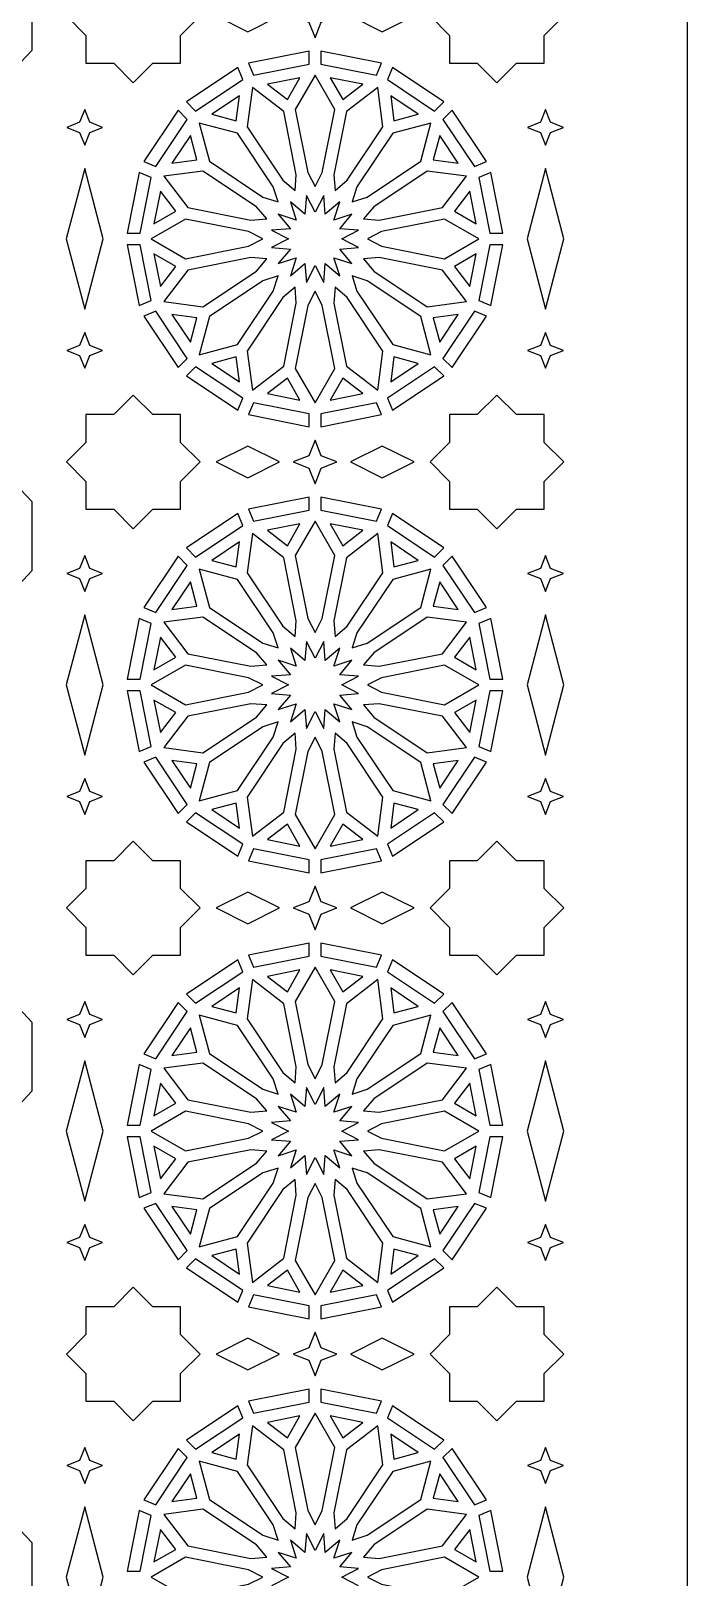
# Model space of a CAD drawing. Header units: millimetres. Extents: x 5 to 6335, y 27 to 2435.
# Drawn here: x 6158.6 to 6335.2, y 1734.9 to 2150.9 of the extents above; entities that cross this region are included whole.
import ezdxf

# ---------------------------------------------------------------- set-up
doc = ezdxf.new("R2010")
doc.units = ezdxf.units.MM
doc.layers.add('CUT', color=1, linetype='CONTINUOUS')

msp = doc.modelspace()

# ---------------------------------------------------------------- linework, layer by layer
at = {"layer": 'CUT'}
for points in [[(6335.16, 2434.99), (6335.16, 1034.84), (5285.01, 1034.84), (5285.01, 2434.99)], [(6191.442, 2142.198), (6198.892, 2142.198), (6198.892, 2149.648), (6204.159, 2154.915), (6198.892, 2160.182), (6198.892, 2167.632), (6191.442, 2167.632), (6186.175, 2172.899), (6180.908, 2167.632), (6173.458, 2167.632), (6173.458, 2160.182), (6168.191, 2154.915), (6173.458, 2149.648), (6173.458, 2142.198), (6180.908, 2142.198), (6186.175, 2136.931)], [(6289.262, 2142.198), (6296.712, 2142.198), (6296.712, 2149.648), (6301.979, 2154.915), (6296.712, 2160.182), (6296.712, 2167.632), (6289.262, 2167.632), (6283.995, 2172.899), (6278.728, 2167.632), (6271.278, 2167.632), (6271.278, 2160.182), (6266.011, 2154.915), (6271.278, 2149.648), (6271.278, 2142.198), (6278.728, 2142.198), (6283.995, 2136.931)], [(6159.01, 2164.136), (6154.134, 2169.282), (6154.367, 2160.633), (6145.718, 2160.866), (6151.999, 2154.915), (6145.718, 2148.964), (6154.367, 2149.197), (6154.134, 2140.548), (6159.01, 2145.694)], [(6208.453, 2154.915), (6216.995, 2150.644), (6225.537, 2154.915), (6216.995, 2159.186)], [(6236.747, 2153.253), (6240.961, 2154.915), (6236.747, 2156.577), (6235.085, 2160.791), (6233.423, 2156.577), (6229.209, 2154.915), (6233.423, 2153.253), (6235.085, 2149.039)], [(6244.633, 2154.915), (6253.175, 2150.644), (6261.717, 2154.915), (6253.175, 2159.186)], [(6233.51, 2145.446), (6217.203, 2142.201), (6218.536, 2138.986), (6233.51, 2141.964)], [(6252.967, 2142.201), (6236.66, 2145.446), (6236.66, 2141.964), (6251.634, 2138.986)], [(6202.931, 2129.298), (6215.625, 2137.78), (6214.293, 2140.996), (6200.469, 2131.759)], [(6231.023, 2138.258), (6222.251, 2136.513), (6227.632, 2132.384)], [(6237.036, 2112.801), (6240.412, 2129.766), (6235.085, 2138.992), (6229.758, 2129.766), (6233.134, 2112.801), (6235.085, 2108.991)], [(6247.919, 2136.513), (6239.147, 2138.258), (6242.538, 2132.384)], [(6269.701, 2131.759), (6255.877, 2140.996), (6254.545, 2137.78), (6267.239, 2129.298)], [(6230.043, 2112.187), (6226.669, 2129.152), (6218.217, 2135.636), (6216.827, 2125.075), (6226.437, 2110.692), (6229.698, 2107.92)], [(6243.733, 2110.692), (6253.343, 2125.075), (6251.953, 2135.636), (6243.501, 2129.152), (6240.127, 2112.187), (6240.472, 2107.92)], [(6174.473, 2123.552), (6177.931, 2124.915), (6174.473, 2126.278), (6173.11, 2129.736), (6171.747, 2126.278), (6168.289, 2124.915), (6171.747, 2123.552), (6173.11, 2120.094)], [(6214.746, 2133.405), (6207.309, 2128.435), (6213.861, 2126.679)], [(6255.424, 2133.405), (6256.309, 2126.679), (6262.861, 2128.435)], [(6298.423, 2123.552), (6301.881, 2124.915), (6298.423, 2126.278), (6297.06, 2129.736), (6295.697, 2126.278), (6292.239, 2124.915), (6295.697, 2123.552), (6297.06, 2120.094)], [(6192.22, 2114.375), (6200.702, 2127.069), (6198.241, 2129.531), (6189.004, 2115.707)], [(6223.818, 2108.943), (6214.208, 2123.325), (6203.918, 2126.082), (6206.675, 2115.792), (6221.057, 2106.182), (6225.132, 2104.868)], [(6249.113, 2106.182), (6263.495, 2115.792), (6266.252, 2126.082), (6255.962, 2123.325), (6246.352, 2108.943), (6245.038, 2104.868)], [(6281.166, 2115.707), (6271.929, 2129.531), (6269.468, 2127.069), (6277.95, 2114.375)], [(6201.565, 2122.691), (6196.595, 2115.254), (6203.321, 2116.139)], [(6268.605, 2122.691), (6266.849, 2116.139), (6273.575, 2115.254)], [(6173.11, 2076.011), (6178.057, 2094.915), (6173.11, 2113.819), (6168.163, 2094.915)], [(6219.308, 2103.563), (6204.925, 2113.173), (6194.364, 2111.783), (6200.848, 2103.331), (6217.813, 2099.957), (6222.08, 2100.302)], [(6252.357, 2099.957), (6269.322, 2103.331), (6275.806, 2111.783), (6265.245, 2113.173), (6250.862, 2103.563), (6248.09, 2100.302)], [(6297.06, 2076.011), (6302.007, 2094.915), (6297.06, 2113.819), (6292.113, 2094.915)], [(6188.036, 2096.49), (6191.014, 2111.464), (6187.799, 2112.797), (6184.554, 2096.49)], [(6285.616, 2096.49), (6282.371, 2112.797), (6279.156, 2111.464), (6282.134, 2096.49)], [(6193.487, 2107.749), (6191.742, 2098.977), (6197.616, 2102.368)], [(6235.085, 2087.748), (6237.416, 2083.198), (6237.828, 2088.293), (6241.723, 2084.982), (6240.154, 2089.846), (6245.018, 2088.277), (6241.707, 2092.172), (6246.802, 2092.584), (6242.252, 2094.915), (6246.802, 2097.246), (6241.707, 2097.658), (6245.018, 2101.553), (6240.154, 2099.984), (6241.723, 2104.848), (6237.828, 2101.537), (6237.416, 2106.632), (6235.085, 2102.082), (6232.754, 2106.632), (6232.342, 2101.537), (6228.447, 2104.848), (6230.016, 2099.984), (6225.152, 2101.553), (6228.463, 2097.658), (6223.368, 2097.246), (6227.918, 2094.915), (6223.368, 2092.584), (6228.463, 2092.172), (6225.152, 2088.277), (6230.016, 2089.846), (6228.447, 2084.982), (6232.342, 2088.293), (6232.754, 2083.198)], [(6276.683, 2107.749), (6272.554, 2102.368), (6278.428, 2098.977)], [(6217.199, 2096.866), (6200.234, 2100.242), (6191.008, 2094.915), (6200.234, 2089.588), (6217.199, 2092.964), (6221.009, 2094.915)], [(6252.971, 2092.964), (6269.936, 2089.588), (6279.162, 2094.915), (6269.936, 2100.242), (6252.971, 2096.866), (6249.161, 2094.915)], [(6191.014, 2078.366), (6188.036, 2093.34), (6184.554, 2093.34), (6187.799, 2077.033)], [(6282.371, 2077.033), (6285.616, 2093.34), (6282.134, 2093.34), (6279.156, 2078.366)], [(6193.487, 2082.081), (6197.616, 2087.462), (6191.742, 2090.853)], [(6222.08, 2089.528), (6217.813, 2089.873), (6200.848, 2086.499), (6194.364, 2078.047), (6204.925, 2076.657), (6219.308, 2086.267)], [(6250.862, 2086.267), (6265.245, 2076.657), (6275.806, 2078.047), (6269.322, 2086.499), (6252.357, 2089.873), (6248.09, 2089.528)], [(6278.428, 2090.853), (6272.554, 2087.462), (6276.683, 2082.081)], [(6221.057, 2083.648), (6206.675, 2074.038), (6203.918, 2063.748), (6214.208, 2066.505), (6223.818, 2080.887), (6225.132, 2084.962)], [(6246.352, 2080.887), (6255.962, 2066.505), (6266.252, 2063.748), (6263.495, 2074.038), (6249.113, 2083.648), (6245.038, 2084.962)], [(6226.437, 2079.138), (6216.827, 2064.755), (6218.217, 2054.194), (6226.669, 2060.678), (6230.043, 2077.643), (6229.698, 2081.91)], [(6233.134, 2077.029), (6229.758, 2060.064), (6235.085, 2050.838), (6240.412, 2060.064), (6237.036, 2077.029), (6235.085, 2080.839)], [(6240.127, 2077.643), (6243.501, 2060.678), (6251.953, 2054.194), (6253.343, 2064.755), (6243.733, 2079.138), (6240.472, 2081.91)], [(6200.702, 2062.761), (6192.22, 2075.455), (6189.004, 2074.123), (6198.241, 2060.299)], [(6201.565, 2067.139), (6203.321, 2073.691), (6196.595, 2074.576)], [(6273.575, 2074.576), (6266.849, 2073.691), (6268.605, 2067.139)], [(6277.95, 2075.455), (6269.468, 2062.761), (6271.929, 2060.299), (6281.166, 2074.123)], [(6174.473, 2063.552), (6177.931, 2064.915), (6174.473, 2066.278), (6173.11, 2069.736), (6171.747, 2066.278), (6168.289, 2064.915), (6171.747, 2063.552), (6173.11, 2060.094)], [(6298.423, 2063.552), (6301.881, 2064.915), (6298.423, 2066.278), (6297.06, 2069.736), (6295.697, 2066.278), (6292.239, 2064.915), (6295.697, 2063.552), (6297.06, 2060.094)], [(6214.746, 2056.425), (6213.861, 2063.151), (6207.309, 2061.395)], [(6262.861, 2061.395), (6256.309, 2063.151), (6255.424, 2056.425)], [(6215.625, 2052.05), (6202.931, 2060.532), (6200.469, 2058.071), (6214.293, 2048.834)], [(6267.239, 2060.532), (6254.545, 2052.05), (6255.877, 2048.834), (6269.701, 2058.071)], [(6231.023, 2051.572), (6227.632, 2057.446), (6222.251, 2053.317)], [(6247.919, 2053.317), (6242.538, 2057.446), (6239.147, 2051.572)], [(6191.442, 2022.198), (6198.892, 2022.198), (6198.892, 2029.648), (6204.159, 2034.915), (6198.892, 2040.182), (6198.892, 2047.632), (6191.442, 2047.632), (6186.175, 2052.899), (6180.908, 2047.632), (6173.458, 2047.632), (6173.458, 2040.182), (6168.191, 2034.915), (6173.458, 2029.648), (6173.458, 2022.198), (6180.908, 2022.198), (6186.175, 2016.931)], [(6233.51, 2047.866), (6218.536, 2050.844), (6217.203, 2047.629), (6233.51, 2044.384)], [(6251.634, 2050.844), (6236.66, 2047.866), (6236.66, 2044.384), (6252.967, 2047.629)], [(6289.262, 2022.198), (6296.712, 2022.198), (6296.712, 2029.648), (6301.979, 2034.915), (6296.712, 2040.182), (6296.712, 2047.632), (6289.262, 2047.632), (6283.995, 2052.899), (6278.728, 2047.632), (6271.278, 2047.632), (6271.278, 2040.182), (6266.011, 2034.915), (6271.278, 2029.648), (6271.278, 2022.198), (6278.728, 2022.198), (6283.995, 2016.931)], [(6208.453, 2034.915), (6216.995, 2030.644), (6225.537, 2034.915), (6216.995, 2039.186)], [(6236.747, 2033.253), (6240.961, 2034.915), (6236.747, 2036.577), (6235.085, 2040.791), (6233.423, 2036.577), (6229.209, 2034.915), (6233.423, 2033.253), (6235.085, 2029.039)], [(6244.633, 2034.915), (6253.175, 2030.644), (6261.717, 2034.915), (6253.175, 2039.186)], [(6159.01, 2024.136), (6154.134, 2029.282), (6154.367, 2020.633), (6145.718, 2020.866), (6151.999, 2014.915), (6145.718, 2008.964), (6154.367, 2009.197), (6154.134, 2000.548), (6159.01, 2005.694)], [(6233.51, 2025.446), (6217.203, 2022.201), (6218.536, 2018.986), (6233.51, 2021.964)], [(6252.967, 2022.201), (6236.66, 2025.446), (6236.66, 2021.964), (6251.634, 2018.986)], [(6202.931, 2009.298), (6215.625, 2017.78), (6214.293, 2020.996), (6200.469, 2011.759)], [(6231.023, 2018.258), (6222.251, 2016.513), (6227.632, 2012.384)], [(6237.036, 1992.801), (6240.412, 2009.766), (6235.085, 2018.992), (6229.758, 2009.766), (6233.134, 1992.801), (6235.085, 1988.991)], [(6247.919, 2016.513), (6239.147, 2018.258), (6242.538, 2012.384)], [(6269.701, 2011.759), (6255.877, 2020.996), (6254.545, 2017.78), (6267.239, 2009.298)], [(6214.746, 2013.405), (6207.309, 2008.435), (6213.861, 2006.679)], [(6230.043, 1992.187), (6226.669, 2009.152), (6218.217, 2015.636), (6216.827, 2005.075), (6226.437, 1990.692), (6229.698, 1987.92)], [(6243.733, 1990.692), (6253.343, 2005.075), (6251.953, 2015.636), (6243.501, 2009.152), (6240.127, 1992.187), (6240.472, 1987.92)], [(6255.424, 2013.405), (6256.309, 2006.679), (6262.861, 2008.435)], [(6174.473, 2003.552), (6177.931, 2004.915), (6174.473, 2006.278), (6173.11, 2009.736), (6171.747, 2006.278), (6168.289, 2004.915), (6171.747, 2003.552), (6173.11, 2000.094)], [(6192.22, 1994.375), (6200.702, 2007.069), (6198.241, 2009.531), (6189.004, 1995.707)], [(6281.166, 1995.707), (6271.929, 2009.531), (6269.468, 2007.069), (6277.95, 1994.375)], [(6298.423, 2003.552), (6301.881, 2004.915), (6298.423, 2006.278), (6297.06, 2009.736), (6295.697, 2006.278), (6292.239, 2004.915), (6295.697, 2003.552), (6297.06, 2000.094)], [(6223.818, 1988.943), (6214.208, 2003.325), (6203.918, 2006.082), (6206.675, 1995.792), (6221.057, 1986.182), (6225.132, 1984.868)], [(6249.113, 1986.182), (6263.495, 1995.792), (6266.252, 2006.082), (6255.962, 2003.325), (6246.352, 1988.943), (6245.038, 1984.868)], [(6201.565, 2002.691), (6196.595, 1995.254), (6203.321, 1996.139)], [(6268.605, 2002.691), (6266.849, 1996.139), (6273.575, 1995.254)], [(6173.11, 1956.011), (6178.057, 1974.915), (6173.11, 1993.819), (6168.163, 1974.915)], [(6188.036, 1976.49), (6191.014, 1991.464), (6187.799, 1992.797), (6184.554, 1976.49)], [(6219.308, 1983.563), (6204.925, 1993.173), (6194.364, 1991.783), (6200.848, 1983.331), (6217.813, 1979.957), (6222.08, 1980.302)], [(6252.357, 1979.957), (6269.322, 1983.331), (6275.806, 1991.783), (6265.245, 1993.173), (6250.862, 1983.563), (6248.09, 1980.302)], [(6285.616, 1976.49), (6282.371, 1992.797), (6279.156, 1991.464), (6282.134, 1976.49)], [(6297.06, 1956.011), (6302.007, 1974.915), (6297.06, 1993.819), (6292.113, 1974.915)], [(6193.487, 1987.749), (6191.742, 1978.977), (6197.616, 1982.368)], [(6235.085, 1967.748), (6237.416, 1963.198), (6237.828, 1968.293), (6241.723, 1964.982), (6240.154, 1969.846), (6245.018, 1968.277), (6241.707, 1972.172), (6246.802, 1972.584), (6242.252, 1974.915), (6246.802, 1977.246), (6241.707, 1977.658), (6245.018, 1981.553), (6240.154, 1979.984), (6241.723, 1984.848), (6237.828, 1981.537), (6237.416, 1986.632), (6235.085, 1982.082), (6232.754, 1986.632), (6232.342, 1981.537), (6228.447, 1984.848), (6230.016, 1979.984), (6225.152, 1981.553), (6228.463, 1977.658), (6223.368, 1977.246), (6227.918, 1974.915), (6223.368, 1972.584), (6228.463, 1972.172), (6225.152, 1968.277), (6230.016, 1969.846), (6228.447, 1964.982), (6232.342, 1968.293), (6232.754, 1963.198)], [(6276.683, 1987.749), (6272.554, 1982.368), (6278.428, 1978.977)], [(6217.199, 1976.866), (6200.234, 1980.242), (6191.008, 1974.915), (6200.234, 1969.588), (6217.199, 1972.964), (6221.009, 1974.915)], [(6252.971, 1972.964), (6269.936, 1969.588), (6279.162, 1974.915), (6269.936, 1980.242), (6252.971, 1976.866), (6249.161, 1974.915)], [(6191.014, 1958.366), (6188.036, 1973.34), (6184.554, 1973.34), (6187.799, 1957.033)], [(6282.371, 1957.033), (6285.616, 1973.34), (6282.134, 1973.34), (6279.156, 1958.366)], [(6193.487, 1962.081), (6197.616, 1967.462), (6191.742, 1970.853)], [(6222.08, 1969.528), (6217.813, 1969.873), (6200.848, 1966.499), (6194.364, 1958.047), (6204.925, 1956.657), (6219.308, 1966.267)], [(6250.862, 1966.267), (6265.245, 1956.657), (6275.806, 1958.047), (6269.322, 1966.499), (6252.357, 1969.873), (6248.09, 1969.528)], [(6278.428, 1970.853), (6272.554, 1967.462), (6276.683, 1962.081)], [(6221.057, 1963.648), (6206.675, 1954.038), (6203.918, 1943.748), (6214.208, 1946.505), (6223.818, 1960.887), (6225.132, 1964.962)], [(6246.352, 1960.887), (6255.962, 1946.505), (6266.252, 1943.748), (6263.495, 1954.038), (6249.113, 1963.648), (6245.038, 1964.962)], [(6226.437, 1959.138), (6216.827, 1944.755), (6218.217, 1934.194), (6226.669, 1940.678), (6230.043, 1957.643), (6229.698, 1961.91)], [(6233.134, 1957.029), (6229.758, 1940.064), (6235.085, 1930.838), (6240.412, 1940.064), (6237.036, 1957.029), (6235.085, 1960.839)], [(6240.127, 1957.643), (6243.501, 1940.678), (6251.953, 1934.194), (6253.343, 1944.755), (6243.733, 1959.138), (6240.472, 1961.91)], [(6200.702, 1942.761), (6192.22, 1955.455), (6189.004, 1954.123), (6198.241, 1940.299)], [(6277.95, 1955.455), (6269.468, 1942.761), (6271.929, 1940.299), (6281.166, 1954.123)], [(6201.565, 1947.139), (6203.321, 1953.691), (6196.595, 1954.576)], [(6273.575, 1954.576), (6266.849, 1953.691), (6268.605, 1947.139)], [(6174.473, 1943.552), (6177.931, 1944.915), (6174.473, 1946.278), (6173.11, 1949.736), (6171.747, 1946.278), (6168.289, 1944.915), (6171.747, 1943.552), (6173.11, 1940.094)], [(6298.423, 1943.552), (6301.881, 1944.915), (6298.423, 1946.278), (6297.06, 1949.736), (6295.697, 1946.278), (6292.239, 1944.915), (6295.697, 1943.552), (6297.06, 1940.094)], [(6214.746, 1936.425), (6213.861, 1943.151), (6207.309, 1941.395)], [(6262.861, 1941.395), (6256.309, 1943.151), (6255.424, 1936.425)], [(6215.625, 1932.05), (6202.931, 1940.532), (6200.469, 1938.071), (6214.293, 1928.834)], [(6267.239, 1940.532), (6254.545, 1932.05), (6255.877, 1928.834), (6269.701, 1938.071)], [(6231.023, 1931.572), (6227.632, 1937.446), (6222.251, 1933.317)], [(6247.919, 1933.317), (6242.538, 1937.446), (6239.147, 1931.572)], [(6191.442, 1902.198), (6198.892, 1902.198), (6198.892, 1909.648), (6204.159, 1914.915), (6198.892, 1920.182), (6198.892, 1927.632), (6191.442, 1927.632), (6186.175, 1932.899), (6180.908, 1927.632), (6173.458, 1927.632), (6173.458, 1920.182), (6168.191, 1914.915), (6173.458, 1909.648), (6173.458, 1902.198), (6180.908, 1902.198), (6186.175, 1896.931)], [(6233.51, 1927.866), (6218.536, 1930.844), (6217.203, 1927.629), (6233.51, 1924.384)], [(6251.634, 1930.844), (6236.66, 1927.866), (6236.66, 1924.384), (6252.967, 1927.629)], [(6289.262, 1902.198), (6296.712, 1902.198), (6296.712, 1909.648), (6301.979, 1914.915), (6296.712, 1920.182), (6296.712, 1927.632), (6289.262, 1927.632), (6283.995, 1932.899), (6278.728, 1927.632), (6271.278, 1927.632), (6271.278, 1920.182), (6266.011, 1914.915), (6271.278, 1909.648), (6271.278, 1902.198), (6278.728, 1902.198), (6283.995, 1896.931)], [(6208.453, 1914.915), (6216.995, 1910.644), (6225.537, 1914.915), (6216.995, 1919.186)], [(6236.747, 1913.253), (6240.961, 1914.915), (6236.747, 1916.577), (6235.085, 1920.791), (6233.423, 1916.577), (6229.209, 1914.915), (6233.423, 1913.253), (6235.085, 1909.039)], [(6244.633, 1914.915), (6253.175, 1910.644), (6261.717, 1914.915), (6253.175, 1919.186)], [(6233.51, 1905.446), (6217.203, 1902.201), (6218.536, 1898.986), (6233.51, 1901.964)], [(6252.967, 1902.201), (6236.66, 1905.446), (6236.66, 1901.964), (6251.634, 1898.986)], [(6202.931, 1889.298), (6215.625, 1897.78), (6214.293, 1900.996), (6200.469, 1891.759)], [(6269.701, 1891.759), (6255.877, 1900.996), (6254.545, 1897.78), (6267.239, 1889.298)], [(6231.023, 1898.258), (6222.251, 1896.513), (6227.632, 1892.384)], [(6237.036, 1872.801), (6240.412, 1889.766), (6235.085, 1898.992), (6229.758, 1889.766), (6233.134, 1872.801), (6235.085, 1868.991)], [(6247.919, 1896.513), (6239.147, 1898.258), (6242.538, 1892.384)], [(6214.746, 1893.405), (6207.309, 1888.435), (6213.861, 1886.679)], [(6230.043, 1872.187), (6226.669, 1889.152), (6218.217, 1895.636), (6216.827, 1885.075), (6226.437, 1870.692), (6229.698, 1867.92)], [(6243.733, 1870.692), (6253.343, 1885.075), (6251.953, 1895.636), (6243.501, 1889.152), (6240.127, 1872.187), (6240.472, 1867.92)], [(6255.424, 1893.405), (6256.309, 1886.679), (6262.861, 1888.435)], [(6159.01, 1884.136), (6154.134, 1889.282), (6154.367, 1880.633), (6145.718, 1880.866), (6151.999, 1874.915), (6145.718, 1868.964), (6154.367, 1869.197), (6154.134, 1860.548), (6159.01, 1865.694)], [(6174.473, 1883.552), (6177.931, 1884.915), (6174.473, 1886.278), (6173.11, 1889.736), (6171.747, 1886.278), (6168.289, 1884.915), (6171.747, 1883.552), (6173.11, 1880.094)], [(6192.22, 1874.375), (6200.702, 1887.069), (6198.241, 1889.531), (6189.004, 1875.707)], [(6281.166, 1875.707), (6271.929, 1889.531), (6269.468, 1887.069), (6277.95, 1874.375)], [(6298.423, 1883.552), (6301.881, 1884.915), (6298.423, 1886.278), (6297.06, 1889.736), (6295.697, 1886.278), (6292.239, 1884.915), (6295.697, 1883.552), (6297.06, 1880.094)], [(6223.818, 1868.943), (6214.208, 1883.325), (6203.918, 1886.082), (6206.675, 1875.792), (6221.057, 1866.182), (6225.132, 1864.868)], [(6249.113, 1866.182), (6263.495, 1875.792), (6266.252, 1886.082), (6255.962, 1883.325), (6246.352, 1868.943), (6245.038, 1864.868)], [(6201.565, 1882.691), (6196.595, 1875.254), (6203.321, 1876.139)], [(6268.605, 1882.691), (6266.849, 1876.139), (6273.575, 1875.254)], [(6173.11, 1836.011), (6178.057, 1854.915), (6173.11, 1873.819), (6168.163, 1854.915)], [(6188.036, 1856.49), (6191.014, 1871.464), (6187.799, 1872.797), (6184.554, 1856.49)], [(6219.308, 1863.563), (6204.925, 1873.173), (6194.364, 1871.783), (6200.848, 1863.331), (6217.813, 1859.957), (6222.08, 1860.302)], [(6252.357, 1859.957), (6269.322, 1863.331), (6275.806, 1871.783), (6265.245, 1873.173), (6250.862, 1863.563), (6248.09, 1860.302)], [(6285.616, 1856.49), (6282.371, 1872.797), (6279.156, 1871.464), (6282.134, 1856.49)], [(6297.06, 1836.011), (6302.007, 1854.915), (6297.06, 1873.819), (6292.113, 1854.915)], [(6193.487, 1867.749), (6191.742, 1858.977), (6197.616, 1862.368)], [(6276.683, 1867.749), (6272.554, 1862.368), (6278.428, 1858.977)], [(6235.085, 1847.748), (6237.416, 1843.198), (6237.828, 1848.293), (6241.723, 1844.982), (6240.154, 1849.846), (6245.018, 1848.277), (6241.707, 1852.172), (6246.802, 1852.584), (6242.252, 1854.915), (6246.802, 1857.246), (6241.707, 1857.658), (6245.018, 1861.553), (6240.154, 1859.984), (6241.723, 1864.848), (6237.828, 1861.537), (6237.416, 1866.632), (6235.085, 1862.082), (6232.754, 1866.632), (6232.342, 1861.537), (6228.447, 1864.848), (6230.016, 1859.984), (6225.152, 1861.553), (6228.463, 1857.658), (6223.368, 1857.246), (6227.918, 1854.915), (6223.368, 1852.584), (6228.463, 1852.172), (6225.152, 1848.277), (6230.016, 1849.846), (6228.447, 1844.982), (6232.342, 1848.293), (6232.754, 1843.198)], [(6217.199, 1856.866), (6200.234, 1860.242), (6191.008, 1854.915), (6200.234, 1849.588), (6217.199, 1852.964), (6221.009, 1854.915)], [(6252.971, 1852.964), (6269.936, 1849.588), (6279.162, 1854.915), (6269.936, 1860.242), (6252.971, 1856.866), (6249.161, 1854.915)], [(6191.014, 1838.366), (6188.036, 1853.34), (6184.554, 1853.34), (6187.799, 1837.033)], [(6282.371, 1837.033), (6285.616, 1853.34), (6282.134, 1853.34), (6279.156, 1838.366)], [(6193.487, 1842.081), (6197.616, 1847.462), (6191.742, 1850.853)], [(6222.08, 1849.528), (6217.813, 1849.873), (6200.848, 1846.499), (6194.364, 1838.047), (6204.925, 1836.657), (6219.308, 1846.267)], [(6250.862, 1846.267), (6265.245, 1836.657), (6275.806, 1838.047), (6269.322, 1846.499), (6252.357, 1849.873), (6248.09, 1849.528)], [(6278.428, 1850.853), (6272.554, 1847.462), (6276.683, 1842.081)], [(6221.057, 1843.648), (6206.675, 1834.038), (6203.918, 1823.748), (6214.208, 1826.505), (6223.818, 1840.887), (6225.132, 1844.962)], [(6246.352, 1840.887), (6255.962, 1826.505), (6266.252, 1823.748), (6263.495, 1834.038), (6249.113, 1843.648), (6245.038, 1844.962)], [(6226.437, 1839.138), (6216.827, 1824.755), (6218.217, 1814.194), (6226.669, 1820.678), (6230.043, 1837.643), (6229.698, 1841.91)], [(6233.134, 1837.029), (6229.758, 1820.064), (6235.085, 1810.838), (6240.412, 1820.064), (6237.036, 1837.029), (6235.085, 1840.839)], [(6240.127, 1837.643), (6243.501, 1820.678), (6251.953, 1814.194), (6253.343, 1824.755), (6243.733, 1839.138), (6240.472, 1841.91)], [(6200.702, 1822.761), (6192.22, 1835.455), (6189.004, 1834.123), (6198.241, 1820.299)], [(6201.565, 1827.139), (6203.321, 1833.691), (6196.595, 1834.576)], [(6273.575, 1834.576), (6266.849, 1833.691), (6268.605, 1827.139)], [(6277.95, 1835.455), (6269.468, 1822.761), (6271.929, 1820.299), (6281.166, 1834.123)], [(6174.473, 1823.552), (6177.931, 1824.915), (6174.473, 1826.278), (6173.11, 1829.736), (6171.747, 1826.278), (6168.289, 1824.915), (6171.747, 1823.552), (6173.11, 1820.094)], [(6298.423, 1823.552), (6301.881, 1824.915), (6298.423, 1826.278), (6297.06, 1829.736), (6295.697, 1826.278), (6292.239, 1824.915), (6295.697, 1823.552), (6297.06, 1820.094)], [(6214.746, 1816.425), (6213.861, 1823.151), (6207.309, 1821.395)], [(6262.861, 1821.395), (6256.309, 1823.151), (6255.424, 1816.425)], [(6215.625, 1812.05), (6202.931, 1820.532), (6200.469, 1818.071), (6214.293, 1808.834)], [(6267.239, 1820.532), (6254.545, 1812.05), (6255.877, 1808.834), (6269.701, 1818.071)], [(6231.023, 1811.572), (6227.632, 1817.446), (6222.251, 1813.317)], [(6247.919, 1813.317), (6242.538, 1817.446), (6239.147, 1811.572)], [(6191.442, 1782.198), (6198.892, 1782.198), (6198.892, 1789.648), (6204.159, 1794.915), (6198.892, 1800.182), (6198.892, 1807.632), (6191.442, 1807.632), (6186.175, 1812.899), (6180.908, 1807.632), (6173.458, 1807.632), (6173.458, 1800.182), (6168.191, 1794.915), (6173.458, 1789.648), (6173.458, 1782.198), (6180.908, 1782.198), (6186.175, 1776.931)], [(6233.51, 1807.866), (6218.536, 1810.844), (6217.203, 1807.629), (6233.51, 1804.384)], [(6251.634, 1810.844), (6236.66, 1807.866), (6236.66, 1804.384), (6252.967, 1807.629)], [(6289.262, 1782.198), (6296.712, 1782.198), (6296.712, 1789.648), (6301.979, 1794.915), (6296.712, 1800.182), (6296.712, 1807.632), (6289.262, 1807.632), (6283.995, 1812.899), (6278.728, 1807.632), (6271.278, 1807.632), (6271.278, 1800.182), (6266.011, 1794.915), (6271.278, 1789.648), (6271.278, 1782.198), (6278.728, 1782.198), (6283.995, 1776.931)], [(6208.453, 1794.915), (6216.995, 1790.644), (6225.537, 1794.915), (6216.995, 1799.186)], [(6236.747, 1793.253), (6240.961, 1794.915), (6236.747, 1796.577), (6235.085, 1800.791), (6233.423, 1796.577), (6229.209, 1794.915), (6233.423, 1793.253), (6235.085, 1789.039)], [(6244.633, 1794.915), (6253.175, 1790.644), (6261.717, 1794.915), (6253.175, 1799.186)], [(6233.51, 1785.446), (6217.203, 1782.201), (6218.536, 1778.986), (6233.51, 1781.964)], [(6252.967, 1782.201), (6236.66, 1785.446), (6236.66, 1781.964), (6251.634, 1778.986)], [(6202.931, 1769.298), (6215.625, 1777.78), (6214.293, 1780.996), (6200.469, 1771.759)], [(6269.701, 1771.759), (6255.877, 1780.996), (6254.545, 1777.78), (6267.239, 1769.298)], [(6231.023, 1778.258), (6222.251, 1776.513), (6227.632, 1772.384)], [(6237.036, 1752.801), (6240.412, 1769.766), (6235.085, 1778.992), (6229.758, 1769.766), (6233.134, 1752.801), (6235.085, 1748.991)], [(6247.919, 1776.513), (6239.147, 1778.258), (6242.538, 1772.384)], [(6214.746, 1773.405), (6207.309, 1768.435), (6213.861, 1766.679)], [(6230.043, 1752.187), (6226.669, 1769.152), (6218.217, 1775.636), (6216.827, 1765.075), (6226.437, 1750.692), (6229.698, 1747.92)], [(6243.733, 1750.692), (6253.343, 1765.075), (6251.953, 1775.636), (6243.501, 1769.152), (6240.127, 1752.187), (6240.472, 1747.92)], [(6255.424, 1773.405), (6256.309, 1766.679), (6262.861, 1768.435)], [(6174.473, 1763.552), (6177.931, 1764.915), (6174.473, 1766.278), (6173.11, 1769.736), (6171.747, 1766.278), (6168.289, 1764.915), (6171.747, 1763.552), (6173.11, 1760.094)], [(6192.22, 1754.375), (6200.702, 1767.069), (6198.241, 1769.531), (6189.004, 1755.707)], [(6281.166, 1755.707), (6271.929, 1769.531), (6269.468, 1767.069), (6277.95, 1754.375)], [(6298.423, 1763.552), (6301.881, 1764.915), (6298.423, 1766.278), (6297.06, 1769.736), (6295.697, 1766.278), (6292.239, 1764.915), (6295.697, 1763.552), (6297.06, 1760.094)], [(6223.818, 1748.943), (6214.208, 1763.325), (6203.918, 1766.082), (6206.675, 1755.792), (6221.057, 1746.182), (6225.132, 1744.868)], [(6249.113, 1746.182), (6263.495, 1755.792), (6266.252, 1766.082), (6255.962, 1763.325), (6246.352, 1748.943), (6245.038, 1744.868)], [(6201.565, 1762.691), (6196.595, 1755.254), (6203.321, 1756.139)], [(6268.605, 1762.691), (6266.849, 1756.139), (6273.575, 1755.254)], [(6173.11, 1716.011), (6178.057, 1734.915), (6173.11, 1753.819), (6168.163, 1734.915)], [(6188.036, 1736.49), (6191.014, 1751.464), (6187.799, 1752.797), (6184.554, 1736.49)], [(6219.308, 1743.563), (6204.925, 1753.173), (6194.364, 1751.783), (6200.848, 1743.331), (6217.813, 1739.957), (6222.08, 1740.302)], [(6252.357, 1739.957), (6269.322, 1743.331), (6275.806, 1751.783), (6265.245, 1753.173), (6250.862, 1743.563), (6248.09, 1740.302)], [(6285.616, 1736.49), (6282.371, 1752.797), (6279.156, 1751.464), (6282.134, 1736.49)], [(6297.06, 1716.011), (6302.007, 1734.915), (6297.06, 1753.819), (6292.113, 1734.915)], [(6159.01, 1744.136), (6154.134, 1749.282), (6154.367, 1740.633), (6145.718, 1740.866), (6151.999, 1734.915), (6145.718, 1728.964), (6154.367, 1729.197), (6154.134, 1720.548), (6159.01, 1725.694)], [(6193.487, 1747.749), (6191.742, 1738.977), (6197.616, 1742.368)], [(6276.683, 1747.749), (6272.554, 1742.368), (6278.428, 1738.977)], [(6217.199, 1736.866), (6200.234, 1740.242), (6191.008, 1734.915), (6200.234, 1729.588), (6217.199, 1732.964), (6221.009, 1734.915)], [(6252.971, 1732.964), (6269.936, 1729.588), (6279.162, 1734.915), (6269.936, 1740.242), (6252.971, 1736.866), (6249.161, 1734.915)]]:
    msp.add_lwpolyline(points, close=True, dxfattribs=at)
msp.add_lwpolyline([(6246.802, 1732.584), (6242.252, 1734.915), (6246.802, 1737.246), (6241.707, 1737.658), (6245.018, 1741.553), (6240.154, 1739.984), (6241.723, 1744.848), (6237.828, 1741.537), (6237.416, 1746.632), (6235.085, 1742.082), (6232.754, 1746.632), (6232.342, 1741.537), (6228.447, 1744.848), (6230.016, 1739.984), (6225.152, 1741.553), (6228.463, 1737.658), (6223.368, 1737.246), (6227.918, 1734.915), (6223.368, 1732.584)], dxfattribs=at)

doc.saveas('drawing.dxf')
